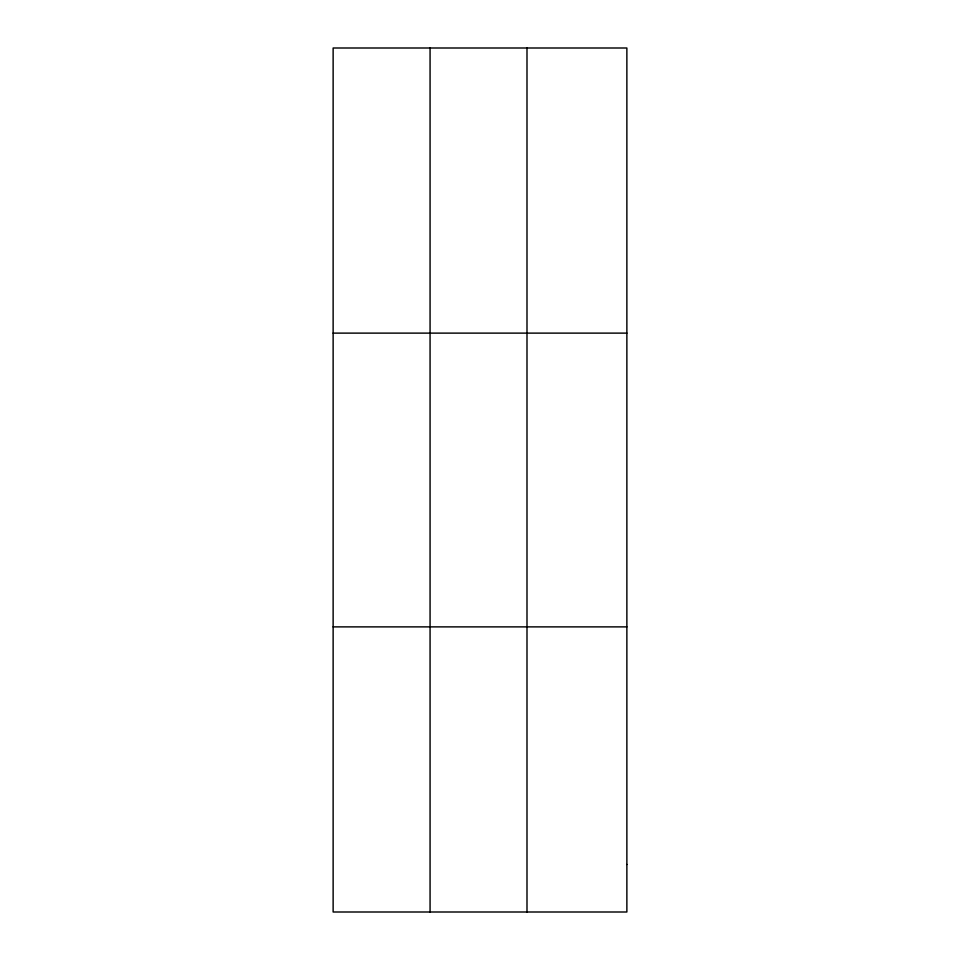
<?xml version="1.0" encoding="UTF-8"?>
<svg xmlns="http://www.w3.org/2000/svg" width="960" height="960" viewBox="0 0 960 960"><rect width="100%" height="100%" fill="white"/><g stroke="black" fill="none" stroke-linecap="round" stroke-linejoin="round"><path stroke-width="1.44" d="M430.068 48L430.068 912M526.992 48L526.992 912M333.132 333.12L626.868 333.12M333.132 626.88L626.868 626.88M626.868 864.48L626.868 912L333.132 912L333.132 48L626.868 48L626.868 864.48"/></g></svg>
